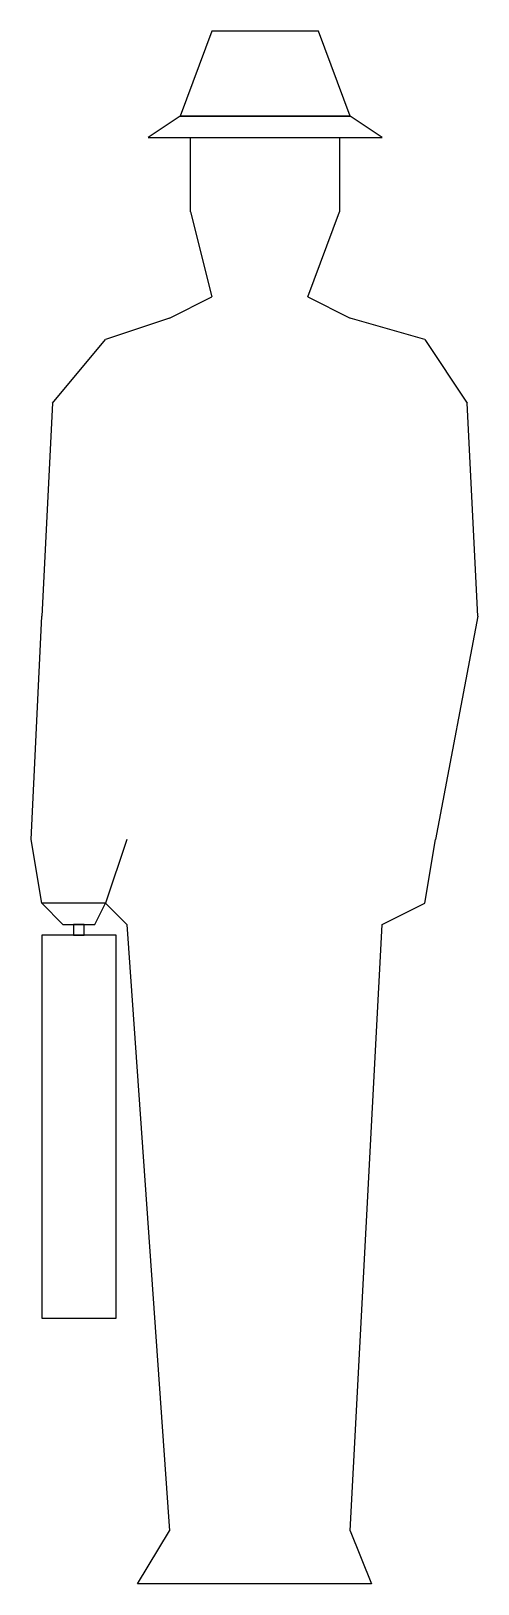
# Model space of a CAD drawing. Extents: x -0.53 to 0.53, y 0 to 3.71.
import ezdxf

# ---------------------------------------------------------------- set-up
doc = ezdxf.new("R2010")
doc.units = 0
doc.layers.get('0').update_dxf_attribs({"linetype": 'CONTINUOUS'})

msp = doc.modelspace()

# ---------------------------------------------------------------- linework, layer by layer
at = {"color": 0, "linetype": 'BYBLOCK'}
for points in [[(-0.1778, 3.5052), (0.2286, 3.5052), (0.1524, 3.7084), (-0.1016, 3.7084)], [(0.2286, 3.5052), (-0.1778, 3.5052), (-0.254, 3.4544), (0.3048, 3.4544)], [(-0.3556, 1.6256), (-0.508, 1.6256), (-0.4572, 1.5748), (-0.381, 1.5748)], [(-0.4064, 1.5748), (-0.4318, 1.5748), (-0.4318, 1.5494), (-0.4064, 1.5494)], [(-0.3302, 1.5494), (-0.508, 1.5494), (-0.508, 0.635), (-0.3302, 0.635)]]:
    msp.add_3dface(points, dxfattribs=at)
for points, invisible_edges in [([(-0.1524, 3.4544), (0.2032, 3.4544), (0.2032, 3.2766), (-0.1524, 3.2766)], 4), ([(0.2032, 3.2766), (-0.1524, 3.2766), (-0.1016, 3.0734), (0.127, 3.0734)], 5), ([(-0.1016, 3.0734), (0.127, 3.0734), (0.2286, 3.0226), (-0.2032, 3.0226)], 5), ([(0.2286, 3.0226), (-0.2032, 3.0226), (-0.3556, 2.9718), (0.4064, 2.9718)], 5), ([(-0.3556, 2.9718), (0.4064, 2.9718), (0.508, 2.8194), (-0.4826, 2.8194)], 5), ([(0.508, 2.8194), (-0.4826, 2.8194), (-0.508, 2.3114), (0.5334, 2.3114)], 5), ([(-0.508, 2.3114), (0.5334, 2.3114), (0.4318, 1.778), (-0.5334, 1.778)], 5), ([(-0.5334, 1.778), (-0.3048, 1.778), (-0.3556, 1.6256), (-0.508, 1.6256)], 1), ([(0.4318, 1.778), (-0.3048, 1.778), (-0.3556, 1.6256), (0.4064, 1.6256)], 5), ([(-0.3556, 1.6256), (-0.3048, 1.5748), (0.3048, 1.5748), (0.4064, 1.6256)], 10), ([(0.3048, 1.5748), (-0.3048, 1.5748), (-0.2032, 0.127), (0.2286, 0.127)], 5), ([(-0.2032, 0.127), (0.2286, 0.127), (0.2794, 0), (-0.2794, 0)], 1)]:
    msp.add_3dface(points, dxfattribs=dict(at, invisible_edges=invisible_edges))

doc.saveas('drawing.dxf')
